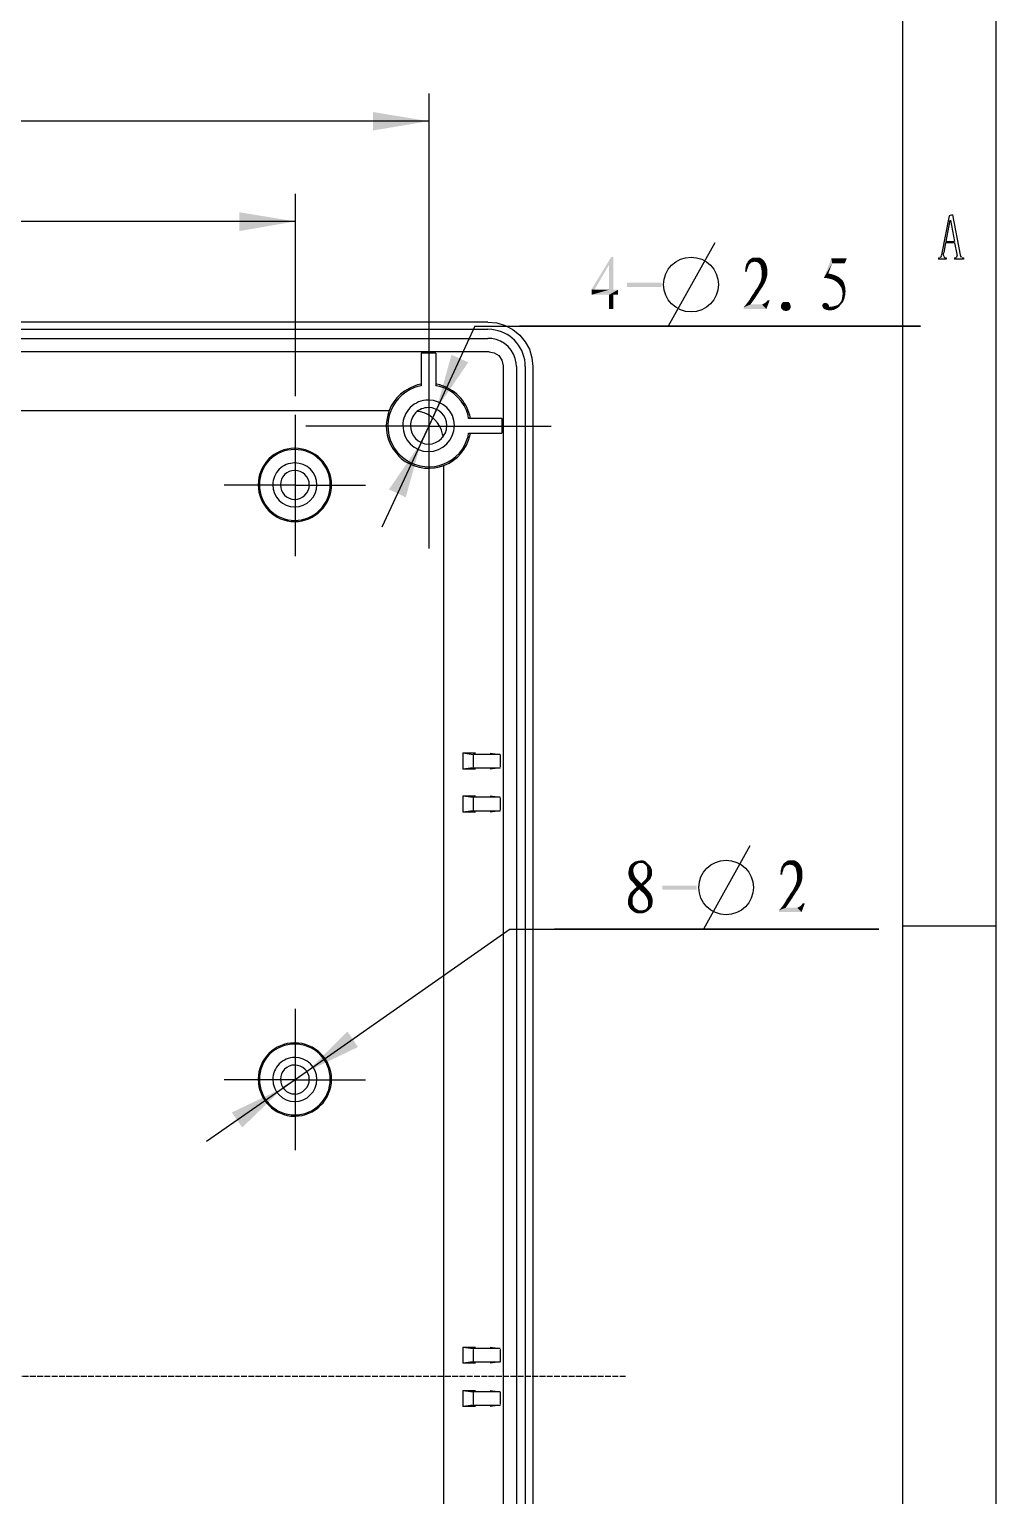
# Model space of a CAD drawing. Header units: millimetres. Extents: x 25 to 550, y -188 to 205.
# Drawn here: x 485.2 to 550.2, y 52.3 to 151 of the extents above; entities that cross this region are included whole.
import ezdxf

# ---------------------------------------------------------------- set-up
doc = ezdxf.new("R2010")
doc.units = ezdxf.units.MM
doc.linetypes.add('PDF_IMPORT', pattern=[1, 0.8, -0.2])
doc.layers.add('PDF_图层 1', color=7, linetype='Continuous', true_color=0x231f20)

msp = doc.modelspace()

# ---------------------------------------------------------------- linework, layer by layer
at = {"layer": 'PDF_图层 1', "color": 7, "lineweight": -3}
for points in [[(550.204, 183.434), (550.204, -187.752)], [(543.94, 177.198), (543.94, -181.488)], [(512.055, 146.696), (512.055, 130.584)], [(512.055, 144.834), (478.055, 144.834)], [(503.054, 139.952), (503.054, 126.324)], [(547.072, 138.457), (546.564, 135.833)], [(547.128, 138.174), (546.846, 136.735)], [(547.297, 138.541), (547.072, 138.457)], [(547.156, 138.174), (547.438, 136.735)], [(547.297, 138.541), (547.805, 135.833)], [(503.054, 138.09), (478.055, 138.09)], [(531.299, 136.651), (528.167, 131.036)], [(546.818, 136.651), (546.705, 136.002)], [(547.439, 136.651), (546.818, 136.651)], [(546.846, 136.735), (547.438, 136.735)], [(547.439, 136.651), (547.58, 135.889)], [(546.366, 135.635), (546.423, 135.635)], [(546.366, 135.635), (546.366, 135.55)], [(546.874, 135.55), (546.366, 135.55)], [(546.507, 135.692), (546.451, 135.663)], [(546.535, 135.748), (546.507, 135.692)], [(546.564, 135.833), (546.535, 135.776)], [(546.705, 136.002), (546.677, 135.917)], [(546.677, 135.917), (546.677, 135.833)], [(546.677, 135.833), (546.705, 135.748)], [(546.705, 135.748), (546.733, 135.663)], [(546.761, 135.635), (546.874, 135.635)], [(546.874, 135.635), (546.874, 135.55)], [(548.031, 135.55), (547.438, 135.55)], [(547.439, 135.635), (547.523, 135.635)], [(547.439, 135.635), (547.439, 135.55)], [(547.58, 135.72), (547.551, 135.663)], [(547.58, 135.889), (547.58, 135.833)], [(547.58, 135.833), (547.608, 135.776)], [(547.608, 135.776), (547.58, 135.72)], [(547.805, 135.833), (547.833, 135.776)], [(547.834, 135.748), (547.89, 135.692)], [(547.946, 135.635), (548.031, 135.635)], [(548.031, 135.635), (548.031, 135.55)], [(512.055, 132.588), (512.055, 129.315)], [(516.034, 131.318), (440.047, 131.318)], [(516.034, 131.318), (516.626, 131.261)], [(516.626, 131.262), (517.19, 131.092)], [(440.047, 130.838), (516.034, 130.838)], [(515.159, 131.036), (512.055, 124.32)], [(515.159, 131.036), (545.153, 131.036), (518.15, 131.036)], [(516.288, 130.81), (516.034, 130.838)], [(517.191, 131.092), (517.698, 130.81)], [(517.698, 130.81), (518.178, 130.443)], [(518.178, 130.443), (518.545, 129.992)], [(516.118, 129.315), (439.991, 129.315)], [(440.047, 130.218), (516.034, 130.218)], [(512.055, 129.315), (512.055, 124.32)], [(516.288, 130.217), (516.034, 130.217)], [(516.118, 129.315), (516.457, 129.258)], [(518.545, 129.992), (518.827, 129.484)], [(518.827, 129.484), (518.996, 128.92)], [(511.547, 129.23), (511.547, 127.029)], [(512.535, 129.23), (511.547, 129.23)], [(512.535, 129.23), (512.535, 127.029)], [(516.457, 129.258), (516.767, 129.061)], [(516.767, 129.061), (516.965, 128.75)], [(516.965, 128.75), (517.049, 128.383)], [(517.05, 128.384), (517.05, -7.704)], [(517.952, 128.327), (517.924, 128.553)], [(517.952, 128.327), (517.952, -7.647)], [(518.545, 128.327), (518.545, 128.553)], [(518.545, 128.327), (518.545, -7.647)], [(518.996, 128.92), (519.053, 128.327)], [(519.053, 128.327), (519.053, -7.647)], [(511.519, 127.142), (511.293, 127.085), (511.068, 127.001)], [(511.547, 127.029), (511.322, 126.973), (511.096, 126.916)], [(512.789, 126.973), (512.535, 127.029)], [(512.789, 127.086), (512.591, 127.142)], [(509.375, 125.336), (446.734, 125.336)], [(512.563, 125.449), (512.055, 124.32)], [(503.054, 125.082), (503.054, 120.342)], [(511.491, 125.28), (511.265, 125.308)], [(514.736, 124.828), (514.707, 125.054)], [(516.965, 124.828), (514.736, 124.828)], [(514.849, 124.828), (514.82, 125.054)], [(516.965, 124.828), (516.965, 123.841)], [(512.055, 124.32), (507.033, 124.32), (503.788, 124.32)], [(512.055, 124.32), (508.895, 117.52)], [(512.055, 124.32), (511.519, 123.192)], [(512.055, 124.32), (512.055, 119.326), (512.055, 116.081)], [(512.055, 124.32), (517.049, 124.32), (520.294, 124.32)], [(513.043, 123.558), (512.986, 123.784)], [(514.623, 123.389), (514.707, 123.615), (514.736, 123.841)], [(514.736, 123.841), (516.965, 123.841)], [(514.736, 123.361), (514.849, 123.812)], [(509.882, 122.486), (510.024, 122.317), (510.193, 122.148)], [(509.939, 122.543), (510.108, 122.373), (510.278, 122.232)], [(513.043, 121.668), (513.043, -0.988)], [(503.054, 120.342), (498.286, 120.342)], [(503.054, 120.342), (503.054, 115.573)], [(503.054, 120.342), (507.794, 120.342)], [(514.341, 102.34), (514.341, 101.239)], [(514.341, 102.34), (515.187, 102.34)], [(514.341, 102.34), (515.046, 102.227)], [(516.852, 102.227), (515.046, 102.227)], [(515.046, 102.199), (515.046, 102.114), (515.046, 102.058), (515.046, 101.973), (515.046, 101.888), (515.046, 101.775), (515.046, 101.663), (515.046, 101.578), (515.046, 101.493), (515.046, 101.437), (515.046, 101.38)], [(516.175, 102.312), (516.852, 102.227)], [(516.852, 102.199), (516.852, 102.114)], [(516.852, 102.114), (516.852, 102.058)], [(516.852, 102.058), (516.852, 101.973)], [(516.852, 101.973), (516.852, 101.888)], [(516.852, 101.888), (516.852, 101.776)], [(516.852, 101.776), (516.852, 101.691)], [(516.852, 101.691), (516.852, 101.578)], [(515.046, 101.324), (514.341, 101.239)], [(515.187, 101.239), (514.341, 101.239)], [(515.046, 101.324), (516.852, 101.324)], [(516.852, 101.324), (516.175, 101.239)], [(516.852, 101.578), (516.852, 101.493)], [(516.852, 101.493), (516.852, 101.437)], [(516.852, 101.437), (516.852, 101.38)], [(514.341, 99.434), (514.341, 98.333)], [(514.341, 99.434), (515.187, 99.434)], [(514.341, 99.434), (515.046, 99.349)], [(516.852, 99.349), (515.046, 99.349)], [(515.046, 99.293), (515.046, 99.208), (515.046, 99.151), (515.046, 99.067), (515.046, 98.982), (515.046, 98.869), (515.046, 98.785), (515.046, 98.672), (515.046, 98.587)], [(516.175, 99.434), (516.852, 99.349)], [(516.852, 99.293), (516.852, 99.208)], [(516.852, 99.208), (516.852, 99.151)], [(516.852, 99.151), (516.852, 99.067)], [(516.852, 99.067), (516.852, 98.982)], [(516.852, 98.982), (516.852, 98.897)], [(516.852, 98.897), (516.852, 98.785)], [(516.852, 98.785), (516.852, 98.7)], [(516.852, 98.7), (516.852, 98.615)], [(515.046, 98.418), (514.341, 98.333)], [(515.187, 98.333), (514.341, 98.333)], [(515.046, 98.559), (515.046, 98.474)], [(515.046, 98.418), (516.852, 98.418)], [(516.852, 98.418), (516.175, 98.333)], [(516.852, 98.615), (516.852, 98.559)], [(516.852, 98.559), (516.852, 98.474)], [(533.669, 96.076), (530.537, 90.461)], [(517.529, 90.461), (503.054, 80.331)], [(517.529, 90.461), (542.331, 90.461), (520.52, 90.461)], [(550.204, 90.658), (543.94, 90.658)], [(503.054, 85.1), (503.054, 80.331)], [(503.054, 80.331), (497.101, 76.183)], [(503.054, 80.331), (498.286, 80.331)], [(503.054, 80.331), (502.236, 79.767)], [(503.873, 80.895), (503.054, 80.331)], [(503.054, 80.331), (503.054, 75.591)], [(503.054, 80.331), (507.794, 80.331)], [(514.341, 62.329), (515.187, 62.329)], [(514.341, 62.329), (515.046, 62.245)], [(514.341, 62.329), (514.341, 61.257)], [(516.852, 62.244), (515.046, 62.244)], [(515.046, 62.188), (515.046, 62.132), (515.046, 62.075), (515.046, 61.99), (515.046, 61.878), (515.046, 61.793), (515.046, 61.68), (515.046, 61.595), (515.046, 61.511), (515.046, 61.454), (515.046, 61.398), (515.046, 61.341)], [(516.175, 62.329), (516.852, 62.245)], [(516.852, 62.188), (516.852, 62.132)], [(515.046, 61.342), (514.341, 61.257)], [(515.187, 61.257), (514.341, 61.257)], [(515.046, 61.342), (516.852, 61.342)], [(516.852, 61.342), (516.175, 61.257)], [(516.852, 62.132), (516.852, 62.075)], [(516.852, 62.075), (516.852, 61.991)], [(516.852, 61.99), (516.852, 61.878)], [(516.852, 61.878), (516.852, 61.793)], [(516.852, 61.793), (516.852, 61.68)], [(516.852, 61.68), (516.852, 61.596)], [(516.852, 61.596), (516.852, 61.511)], [(516.852, 61.511), (516.852, 61.454)], [(516.852, 61.455), (516.852, 61.398)], [(516.852, 61.398), (516.852, 61.342)], [(514.341, 59.423), (515.187, 59.423)], [(514.341, 59.423), (515.046, 59.338)], [(514.341, 59.423), (514.341, 58.351)], [(516.852, 59.338), (515.046, 59.338)], [(515.046, 59.338), (515.046, 59.282), (515.046, 59.225), (515.046, 59.169), (515.046, 59.084), (515.046, 58.971), (515.046, 58.887), (515.046, 58.774), (515.046, 58.689), (515.046, 58.605), (515.046, 58.548), (515.046, 58.492)], [(516.175, 59.423), (516.852, 59.338)], [(516.852, 59.31), (516.852, 59.225)], [(516.852, 59.225), (516.852, 59.169)], [(515.046, 58.435), (514.341, 58.351)], [(515.187, 58.351), (514.341, 58.351)], [(515.046, 58.435), (516.852, 58.435)], [(516.852, 58.435), (516.175, 58.351)], [(516.852, 59.169), (516.852, 59.084)], [(516.852, 59.084), (516.852, 59)], [(516.852, 59), (516.852, 58.887)], [(516.852, 58.887), (516.852, 58.802)], [(516.852, 58.802), (516.852, 58.689)], [(516.852, 58.689), (516.852, 58.605)], [(516.852, 58.605), (516.852, 58.548)], [(516.852, 58.548), (516.852, 58.492)]]:
    msp.add_lwpolyline(points, dxfattribs=at)
at = {"layer": 'PDF_图层 1', "color": 7, "linetype": 'PDF_IMPORT', "lineweight": -3, "ltscale": 0.4875}
msp.add_lwpolyline([(525.289, 60.354), (430.821, 60.354)], dxfattribs=at)
at = {"layer": 'PDF_图层 1', "color": 7, "lineweight": -3}
for centre, radius in [((529.702, 133.843), 1.845), ((532.062, 93.268), 1.836)]:
    msp.add_circle(centre, radius, dxfattribs=at)
for centre, radius, start, end in [((512.076, 124.317), 2.777, 110.65504, 219.71232), ((512.016, 124.36), 1.71, 89.62695, 180.37305), ((512.018, 124.358), 1.204, 89.57118, 180.42882), ((512.018, 124.357), 1.758, 270.28622, 359.71378), ((512.016, 124.36), 1.253, 270.50195, 359.49805), ((512.037, 124.355), 2.876, 230.12462, 339.78251), ((503.028, 120.368), 2.457, 90.04113, 179.95887), ((503.004, 120.392), 2.349, 89.46998, 180.53002), ((503.052, 120.368), 2.372, 0.05237, 90.62568), ((503.016, 120.38), 1.457, 89.60388, 180.39612), ((503.018, 120.378), 0.951, 89.52116, 180.47884), ((503.028, 120.344), 2.372, 179.37432, 269.94763), ((503.004, 120.392), 2.505, 270.50195, 359.49805), ((503.028, 120.368), 2.396, 269.95185, 0.04815), ((503.016, 120.38), 1.505, 270.37573, 359.62427), ((503.014, 120.382), 1, 270.69331, 359.30669), ((503.028, 80.358), 2.457, 90.04113, 179.95887), ((503.004, 80.381), 2.349, 89.46998, 180.53002), ((503.052, 80.357), 2.372, 0.05237, 90.62568), ((503.016, 80.369), 1.457, 89.60388, 180.39612), ((503.018, 80.367), 0.951, 89.52116, 180.47884), ((503.028, 80.333), 2.372, 179.37432, 269.94763), ((503.004, 80.381), 2.505, 270.50195, 359.49805), ((503.028, 80.357), 2.396, 269.95185, 0.04815), ((503.016, 80.369), 1.505, 270.37573, 359.62427), ((503.014, 80.371), 1, 270.69331, 359.30669)]:
    msp.add_arc(centre, radius, start, end, dxfattribs=at)
for points in [[(518.545, 128.553), (518.4, 129.781), (517.514, 130.681), (516.288, 130.81)], [(517.924, 128.553), (517.847, 129.404), (517.129, 130.109), (516.288, 130.217)], [(511.068, 127.001), (509.188, 126.348), (508.591, 123.946), (509.882, 122.486)], [(514.82, 125.054), (514.513, 126.069), (513.817, 126.795), (512.789, 127.086)], [(514.707, 125.054), (514.436, 125.955), (513.713, 126.747), (512.789, 126.973)], [(513.777, 124.349), (513.777, 125.308), (512.986, 126.07), (512.027, 126.07)], [(513.268, 124.349), (513.268, 125.026), (512.704, 125.562), (512.027, 125.562)], [(510.306, 124.349), (510.306, 123.389), (511.068, 122.599), (512.027, 122.599)], [(510.814, 124.349), (510.814, 123.671), (511.35, 123.107), (512.027, 123.107)], [(512.986, 123.784), (512.869, 124.481), (512.168, 125.161), (511.491, 125.28)], [(510.278, 122.232), (511.711, 121), (513.995, 121.586), (514.623, 123.389)], [(505.509, 120.37), (505.509, 121.724), (504.38, 122.825), (503.026, 122.825)], [(504.522, 120.37), (504.522, 121.188), (503.844, 121.837), (503.026, 121.837)], [(504.013, 120.37), (504.013, 120.906), (503.562, 121.329), (503.026, 121.329)], [(500.571, 120.37), (500.571, 119.016), (501.672, 117.887), (503.026, 117.887)], [(501.559, 120.37), (501.559, 119.552), (502.208, 118.875), (503.026, 118.875)], [(502.067, 120.37), (502.067, 119.834), (502.49, 119.382), (503.026, 119.382)], [(505.509, 80.359), (505.509, 81.714), (504.38, 82.814), (503.026, 82.814)], [(504.522, 80.359), (504.522, 81.178), (503.844, 81.827), (503.026, 81.827)], [(504.013, 80.359), (504.013, 80.895), (503.562, 81.319), (503.026, 81.319)], [(500.571, 80.359), (500.571, 79.005), (501.672, 77.876), (503.026, 77.876)], [(501.559, 80.359), (501.559, 79.541), (502.208, 78.864), (503.026, 78.864)], [(502.067, 80.359), (502.067, 79.823), (502.49, 79.372), (503.026, 79.372)]]:
    msp.add_open_spline(points, degree=3, dxfattribs=at)
at = {"layer": 'PDF_图层 1', "color": 7, "transparency": 33554559}
for points in [[(512.055, 144.834), (508.302, 145.454), (508.302, 144.213)], [(503.054, 138.09), (499.301, 138.711), (499.301, 137.441)], [(524.47, 135.692), (524.188, 135.184), (523.003, 133.519)], [(524.47, 135.692), (523.003, 133.519), (524.329, 135.692)], [(524.188, 135.184), (524.188, 133.491), (524.47, 135.692)], [(524.47, 135.692), (524.188, 133.491), (524.47, 133.491)], [(533.443, 135.268), (533.415, 135.184), (533.697, 135.268)], [(533.415, 135.184), (533.612, 135.184), (533.697, 135.268)], [(533.5, 135.325), (533.443, 135.268), (533.754, 135.325)], [(533.443, 135.268), (533.697, 135.268), (533.753, 135.325)], [(533.528, 135.409), (533.5, 135.325), (533.979, 135.381)], [(533.5, 135.325), (533.866, 135.353), (533.979, 135.381)], [(533.5, 135.325), (533.753, 135.325), (533.866, 135.353)], [(533.556, 135.438), (533.528, 135.409), (534.572, 135.494)], [(533.528, 135.409), (533.979, 135.381), (534.572, 135.494)], [(533.641, 135.522), (533.556, 135.438), (534.572, 135.494)], [(534.459, 135.579), (533.64, 135.522), (534.572, 135.494)], [(533.725, 135.579), (533.641, 135.522), (534.459, 135.579)], [(533.81, 135.635), (533.725, 135.578), (534.374, 135.635)], [(534.374, 135.635), (533.725, 135.578), (534.459, 135.578)], [(534.092, 135.663), (533.81, 135.635), (534.289, 135.663)], [(533.895, 135.663), (533.81, 135.635), (534.092, 135.663)], [(534.289, 135.663), (533.81, 135.635), (534.374, 135.635)], [(534.572, 135.494), (533.979, 135.381), (534.656, 135.381)], [(533.979, 135.381), (534.12, 135.353), (534.656, 135.381)], [(534.12, 135.353), (534.205, 135.325), (534.656, 135.381)], [(534.205, 135.325), (534.29, 135.24), (534.656, 135.381)], [(534.289, 135.24), (534.374, 135.155), (534.741, 135.24)], [(534.656, 135.381), (534.29, 135.24), (534.741, 135.24)], [(534.741, 135.24), (534.374, 135.155), (534.798, 135.071)], [(539.199, 135.268), (538.635, 134.281), (539.143, 135.607)], [(539.199, 135.268), (538.945, 134.591), (538.635, 134.281)], [(539.143, 135.607), (539.199, 135.268), (540.186, 135.607)], [(539.199, 135.268), (540.046, 135.268), (540.187, 135.607)], [(523.003, 133.519), (524.188, 135.184), (523.201, 133.491)], [(533.471, 134.817), (533.33, 134.704), (533.471, 134.704)], [(533.358, 134.845), (533.331, 134.704), (533.471, 134.817)], [(533.358, 134.958), (533.528, 134.958), (533.556, 135.071)], [(533.358, 134.958), (533.358, 134.845), (533.528, 134.958)], [(533.358, 134.845), (533.471, 134.817), (533.528, 134.958)], [(533.387, 135.071), (533.359, 134.958), (533.556, 135.071)], [(533.415, 135.184), (533.387, 135.071), (533.612, 135.184)], [(533.387, 135.071), (533.556, 135.071), (533.612, 135.184)], [(534.374, 135.155), (534.402, 135.014), (534.797, 135.071)], [(534.431, 134.224), (534.374, 134.027), (534.769, 134.224)], [(534.374, 134.027), (534.685, 133.999), (534.769, 134.224)], [(534.403, 135.014), (534.431, 134.902), (534.798, 135.071)], [(534.797, 135.071), (534.431, 134.901), (534.826, 134.901)], [(534.431, 134.901), (534.459, 134.732), (534.826, 134.901)], [(534.459, 134.394), (534.431, 134.224), (534.826, 134.45)], [(534.431, 134.224), (534.769, 134.224), (534.826, 134.45)], [(534.826, 134.901), (534.459, 134.732), (534.826, 134.676)], [(534.459, 134.732), (534.459, 134.563), (534.826, 134.676)], [(534.826, 134.676), (534.459, 134.563), (534.826, 134.45)], [(534.459, 134.563), (534.459, 134.394), (534.826, 134.45)], [(538.945, 134.591), (538.635, 134.28), (539.199, 134.534)], [(539.199, 134.534), (538.635, 134.281), (539.425, 134.45)], [(539.425, 134.45), (538.635, 134.281), (539.622, 134.365)], [(538.635, 134.281), (538.804, 134.281), (539.623, 134.365)], [(538.804, 134.281), (538.945, 134.253), (539.623, 134.365)], [(538.945, 134.253), (539.058, 134.224), (539.622, 134.365)], [(539.622, 134.365), (539.058, 134.224), (539.792, 134.224)], [(539.058, 134.224), (539.171, 134.196), (539.792, 134.224)], [(539.171, 134.196), (539.312, 134.139), (539.791, 134.224)], [(539.312, 134.14), (539.397, 134.083), (539.792, 134.224)], [(539.792, 134.224), (539.397, 134.083), (539.933, 134.083)], [(523.003, 133.519), (523.003, 133.152), (523.201, 133.491)], [(524.47, 133.491), (523.003, 133.152), (524.781, 133.491)], [(524.188, 133.491), (523.003, 133.152), (524.47, 133.491)], [(523.201, 133.491), (523.003, 133.152), (524.188, 133.491)], [(523.003, 133.152), (524.188, 133.152), (524.781, 133.491)], [(524.188, 133.152), (524.47, 133.152), (524.781, 133.491)], [(524.781, 133.491), (524.47, 133.152), (524.781, 133.152)], [(525.401, 133.97), (525.401, 133.688), (527.715, 133.97)], [(527.715, 133.97), (525.401, 133.688), (527.715, 133.688)], [(533.923, 133.265), (533.782, 133.068), (534.177, 133.18)], [(534.036, 133.462), (533.923, 133.265), (534.374, 133.491)], [(533.923, 133.265), (534.177, 133.18), (534.374, 133.491)], [(534.149, 133.604), (534.036, 133.462), (534.374, 133.491)], [(534.233, 133.745), (534.149, 133.604), (534.544, 133.745)], [(534.149, 133.604), (534.374, 133.491), (534.544, 133.745)], [(534.29, 133.858), (534.233, 133.745), (534.685, 133.999)], [(534.233, 133.745), (534.544, 133.745), (534.685, 133.999)], [(534.374, 134.027), (534.289, 133.858), (534.685, 133.999)], [(539.397, 134.083), (539.51, 134.026), (539.933, 134.083)], [(539.51, 134.027), (539.594, 133.942), (539.933, 134.083)], [(539.933, 134.083), (539.594, 133.942), (540.018, 133.886)], [(539.594, 133.942), (539.707, 133.801), (540.018, 133.886)], [(540.018, 133.886), (539.707, 133.801), (540.074, 133.659)], [(539.707, 133.801), (539.82, 133.632), (540.074, 133.659)], [(539.82, 133.632), (539.876, 133.434), (540.074, 133.659)], [(540.074, 133.66), (539.876, 133.434), (540.102, 133.378)], [(539.876, 133.434), (539.905, 133.237), (540.103, 133.378)], [(539.905, 133.237), (539.876, 133.039), (540.074, 133.124)], [(539.905, 133.237), (540.074, 133.124), (540.102, 133.378)], [(524.188, 133.152), (524.188, 132.193), (524.47, 133.152)], [(524.47, 133.152), (524.188, 132.193), (524.47, 132.193)], [(533.471, 132.588), (533.246, 132.306), (533.697, 132.503)], [(533.697, 132.503), (533.246, 132.306), (534.487, 132.503)], [(533.246, 132.306), (533.246, 132.193), (534.487, 132.503)], [(534.487, 132.503), (533.246, 132.193), (534.769, 132.193)], [(533.471, 132.588), (533.697, 132.503), (533.951, 132.842)], [(533.641, 132.814), (533.471, 132.587), (533.951, 132.841)], [(533.782, 133.068), (533.64, 132.814), (533.951, 132.841)], [(533.782, 133.068), (533.951, 132.841), (534.177, 133.18)], [(534.6, 132.56), (534.487, 132.503), (534.769, 132.193)], [(534.685, 132.616), (534.6, 132.559), (534.995, 132.785)], [(534.6, 132.56), (534.769, 132.193), (534.995, 132.785)], [(534.769, 132.673), (534.685, 132.616), (534.995, 132.785)], [(534.854, 132.785), (534.769, 132.673), (534.995, 132.785)], [(535.785, 132.531), (535.757, 132.418), (536.377, 132.503)], [(536.377, 132.503), (535.757, 132.418), (536.406, 132.418)], [(535.757, 132.418), (535.757, 132.306), (536.406, 132.418)], [(536.406, 132.418), (535.757, 132.306), (536.406, 132.306)], [(535.757, 132.306), (535.785, 132.221), (536.406, 132.306)], [(535.813, 132.588), (535.785, 132.531), (536.349, 132.588)], [(536.349, 132.588), (535.785, 132.531), (536.377, 132.503)], [(535.785, 132.221), (536.377, 132.221), (536.406, 132.306)], [(535.87, 132.644), (535.813, 132.587), (536.293, 132.644)], [(536.293, 132.644), (535.813, 132.587), (536.35, 132.587)], [(535.926, 132.673), (535.87, 132.644), (536.237, 132.673)], [(536.236, 132.673), (535.87, 132.644), (536.293, 132.644)], [(538.55, 132.475), (538.522, 132.418), (538.974, 132.447)], [(538.522, 132.418), (538.55, 132.362), (538.973, 132.446)], [(538.579, 132.56), (538.55, 132.503), (538.889, 132.56)], [(538.889, 132.56), (538.55, 132.503), (538.945, 132.503)], [(538.55, 132.503), (538.55, 132.475), (538.945, 132.503)], [(538.945, 132.503), (538.55, 132.475), (538.973, 132.446)], [(538.974, 132.447), (538.55, 132.362), (539.001, 132.334)], [(538.55, 132.362), (538.579, 132.306), (539.001, 132.334)], [(538.635, 132.588), (538.579, 132.56), (538.832, 132.588)], [(538.833, 132.588), (538.579, 132.56), (538.889, 132.56)], [(539.001, 132.334), (538.579, 132.306), (539.651, 132.334)], [(538.579, 132.306), (538.606, 132.249), (539.651, 132.333)], [(538.607, 132.249), (539.481, 132.221), (539.651, 132.334)], [(538.607, 132.249), (538.663, 132.193), (539.481, 132.221)], [(538.748, 132.616), (538.635, 132.588), (538.833, 132.588)], [(539.227, 132.362), (539.001, 132.334), (539.651, 132.334)], [(539.114, 132.362), (539.002, 132.334), (539.227, 132.362)], [(539.227, 132.362), (539.651, 132.334), (539.792, 132.503)], [(539.34, 132.39), (539.228, 132.362), (539.791, 132.503)], [(539.425, 132.418), (539.34, 132.391), (539.791, 132.503)], [(539.51, 132.447), (539.425, 132.418), (539.791, 132.503)], [(539.594, 132.475), (539.51, 132.447), (539.791, 132.503)], [(539.651, 132.531), (539.594, 132.474), (539.792, 132.503)], [(539.707, 132.588), (539.651, 132.531), (539.933, 132.673)], [(539.651, 132.531), (539.792, 132.503), (539.933, 132.673)], [(539.792, 132.701), (539.707, 132.588), (539.933, 132.673)], [(539.848, 132.842), (539.791, 132.7), (540.018, 132.87)], [(539.792, 132.701), (539.933, 132.673), (540.018, 132.87)], [(539.876, 133.039), (539.848, 132.842), (540.018, 132.87)], [(539.876, 133.039), (540.018, 132.87), (540.074, 133.124)], [(535.785, 132.221), (535.842, 132.164), (536.377, 132.221)], [(535.842, 132.164), (536.321, 132.137), (536.377, 132.221)], [(535.842, 132.164), (535.898, 132.108), (536.321, 132.137)], [(535.898, 132.108), (536.265, 132.108), (536.321, 132.136)], [(535.898, 132.108), (536.011, 132.08), (536.265, 132.108)], [(536.011, 132.08), (536.18, 132.08), (536.265, 132.108)], [(536.011, 132.08), (536.095, 132.052), (536.18, 132.08)], [(538.663, 132.193), (538.747, 132.164), (539.482, 132.221)], [(538.748, 132.164), (538.833, 132.137), (539.482, 132.221)], [(538.833, 132.136), (539.312, 132.136), (539.482, 132.221)], [(538.833, 132.136), (538.974, 132.108), (539.312, 132.136)], [(538.974, 132.108), (539.115, 132.108), (539.312, 132.136)], [(512.563, 125.449), (514.708, 128.609), (513.579, 129.117)], [(511.519, 123.192), (509.375, 120.06), (510.503, 119.524)], [(525.684, 94.835), (525.599, 94.722), (526.05, 94.835)], [(525.599, 94.722), (525.966, 94.778), (526.05, 94.834)], [(525.599, 94.722), (525.909, 94.693), (525.966, 94.778)], [(525.684, 94.835), (526.135, 94.891), (526.22, 94.919)], [(525.796, 94.919), (525.684, 94.835), (526.22, 94.919)], [(525.684, 94.835), (526.05, 94.835), (526.135, 94.891)], [(525.909, 95.003), (525.796, 94.919), (526.671, 95.003)], [(525.796, 94.919), (526.22, 94.919), (526.671, 95.003)], [(526.022, 95.032), (525.909, 95.004), (526.558, 95.06)], [(526.558, 95.06), (525.909, 95.003), (526.671, 95.003)], [(526.107, 95.06), (526.022, 95.032), (526.558, 95.06)], [(526.304, 95.088), (526.107, 95.06), (526.474, 95.088)], [(526.474, 95.088), (526.107, 95.06), (526.558, 95.06)], [(526.22, 94.919), (526.332, 94.919), (526.671, 95.003)], [(526.332, 94.919), (526.417, 94.919), (526.671, 95.003)], [(526.671, 95.003), (526.417, 94.919), (526.728, 94.919)], [(526.417, 94.919), (526.502, 94.891), (526.728, 94.919)], [(526.502, 94.89), (526.586, 94.834), (526.728, 94.919)], [(526.728, 94.919), (526.586, 94.835), (526.84, 94.835)], [(526.586, 94.835), (526.671, 94.749), (526.84, 94.835)], [(526.84, 94.835), (526.671, 94.749), (526.953, 94.722)], [(526.671, 94.75), (526.728, 94.665), (526.953, 94.722)], [(535.87, 94.75), (535.813, 94.693), (536.124, 94.75)], [(535.813, 94.693), (536.067, 94.693), (536.124, 94.75)], [(535.898, 94.835), (535.87, 94.749), (536.349, 94.806)], [(535.87, 94.75), (536.236, 94.778), (536.35, 94.806)], [(535.87, 94.75), (536.123, 94.75), (536.236, 94.778)], [(535.926, 94.863), (535.898, 94.835), (536.942, 94.919)], [(535.898, 94.835), (536.349, 94.806), (536.942, 94.919)], [(536.011, 94.947), (535.926, 94.863), (536.942, 94.919)], [(536.095, 95.003), (536.011, 94.947), (536.829, 95.003)], [(536.829, 95.003), (536.011, 94.947), (536.942, 94.919)], [(536.18, 95.06), (536.095, 95.003), (536.744, 95.06)], [(536.744, 95.06), (536.095, 95.003), (536.829, 95.003)], [(536.462, 95.088), (536.18, 95.06), (536.659, 95.088)], [(536.265, 95.088), (536.18, 95.06), (536.462, 95.088)], [(536.66, 95.088), (536.18, 95.06), (536.744, 95.06)], [(536.942, 94.919), (536.349, 94.806), (537.027, 94.806)], [(536.349, 94.806), (536.49, 94.778), (537.027, 94.806)], [(536.49, 94.778), (536.575, 94.75), (537.026, 94.806)], [(536.575, 94.75), (536.66, 94.665), (537.026, 94.806)], [(537.027, 94.806), (536.66, 94.665), (537.111, 94.665)], [(525.514, 94.468), (525.486, 94.326), (525.825, 94.411)], [(525.825, 94.411), (525.486, 94.326), (525.825, 94.299)], [(525.486, 94.326), (525.486, 94.157), (525.825, 94.299)], [(525.825, 94.298), (525.486, 94.157), (525.853, 94.185)], [(525.853, 94.185), (525.486, 94.157), (525.881, 94.101)], [(525.486, 94.157), (525.514, 94.045), (525.882, 94.101)], [(525.514, 94.468), (525.825, 94.524), (525.853, 94.609)], [(525.825, 94.524), (525.514, 94.467), (525.825, 94.411)], [(525.514, 94.044), (525.542, 93.932), (525.938, 93.987)], [(525.542, 94.609), (525.515, 94.467), (525.853, 94.609)], [(525.881, 94.101), (525.515, 94.044), (525.938, 93.988)], [(525.599, 94.722), (525.542, 94.609), (525.909, 94.693)], [(525.542, 93.931), (525.571, 93.847), (525.994, 93.904)], [(525.543, 94.609), (525.853, 94.609), (525.909, 94.693)], [(525.938, 93.988), (525.543, 93.931), (525.994, 93.903)], [(525.571, 93.847), (525.599, 93.819), (525.994, 93.904)], [(525.994, 93.903), (525.599, 93.818), (526.107, 93.791)], [(525.599, 93.818), (525.627, 93.762), (526.107, 93.791)], [(525.627, 93.762), (525.684, 93.705), (526.107, 93.79)], [(525.684, 93.705), (525.74, 93.678), (526.107, 93.79)], [(526.107, 93.79), (525.74, 93.678), (526.22, 93.678)], [(526.615, 93.79), (526.502, 93.678), (526.897, 93.762)], [(526.502, 93.677), (526.813, 93.677), (526.897, 93.762)], [(526.699, 93.903), (526.615, 93.791), (526.982, 93.847)], [(526.615, 93.79), (526.897, 93.762), (526.981, 93.847)], [(526.699, 93.903), (526.982, 93.847), (527.01, 93.96)], [(526.728, 93.988), (526.7, 93.903), (527.01, 93.96)], [(526.953, 94.722), (526.728, 94.665), (527.01, 94.609)], [(526.728, 94.665), (526.728, 94.552), (527.01, 94.608)], [(526.728, 94.552), (526.756, 94.468), (527.01, 94.609)], [(526.756, 94.157), (526.728, 93.988), (527.067, 94.072)], [(526.728, 93.988), (527.01, 93.96), (527.066, 94.072)], [(527.01, 94.609), (526.756, 94.467), (527.067, 94.467)], [(526.756, 94.468), (526.756, 94.355), (527.067, 94.468)], [(527.066, 94.468), (526.756, 94.355), (527.066, 94.326)], [(526.756, 94.355), (526.756, 94.157), (527.067, 94.326)], [(527.066, 94.326), (526.756, 94.157), (527.066, 94.214)], [(527.066, 94.214), (526.756, 94.157), (527.066, 94.072)], [(535.729, 94.27), (535.7, 94.129), (535.841, 94.242)], [(535.842, 94.242), (535.7, 94.129), (535.842, 94.129)], [(535.757, 94.496), (535.729, 94.383), (535.926, 94.496)], [(535.729, 94.383), (535.898, 94.383), (535.926, 94.495)], [(535.729, 94.383), (535.729, 94.27), (535.898, 94.383)], [(535.729, 94.27), (535.841, 94.242), (535.898, 94.382)], [(535.785, 94.609), (535.757, 94.496), (535.982, 94.609)], [(535.757, 94.496), (535.926, 94.496), (535.983, 94.608)], [(535.813, 94.693), (535.785, 94.609), (536.067, 94.693)], [(535.785, 94.609), (535.982, 94.609), (536.067, 94.693)], [(536.66, 94.665), (536.744, 94.581), (537.111, 94.665)], [(537.111, 94.665), (536.744, 94.581), (537.168, 94.496)], [(536.744, 94.581), (536.772, 94.439), (537.168, 94.496)], [(536.773, 94.439), (536.801, 94.326), (537.168, 94.496)], [(537.168, 94.496), (536.801, 94.326), (537.196, 94.326)], [(536.801, 94.326), (536.829, 94.157), (537.196, 94.326)], [(536.829, 93.79), (536.801, 93.649), (537.196, 93.875)], [(536.801, 93.649), (537.139, 93.649), (537.196, 93.875)], [(537.196, 94.326), (536.829, 94.157), (537.196, 94.101)], [(536.829, 94.157), (536.829, 93.988), (537.196, 94.101)], [(537.196, 94.101), (536.829, 93.988), (537.196, 93.875)], [(536.829, 93.988), (536.829, 93.791), (537.196, 93.875)], [(525.571, 92.803), (525.514, 92.662), (525.853, 92.774)], [(525.514, 92.662), (525.825, 92.69), (525.853, 92.774)], [(525.627, 92.916), (525.571, 92.803), (525.938, 92.859)], [(525.571, 92.803), (525.853, 92.774), (525.937, 92.859)], [(525.74, 93.029), (525.627, 92.916), (526.05, 93)], [(525.627, 92.916), (525.938, 92.859), (526.05, 93)], [(525.74, 93.677), (525.796, 93.593), (526.22, 93.677)], [(525.881, 93.17), (525.74, 93.028), (526.22, 93.141)], [(525.74, 93.029), (526.05, 93), (526.22, 93.141)], [(526.22, 93.677), (525.796, 93.593), (526.361, 93.536)], [(525.796, 93.593), (525.881, 93.508), (526.361, 93.536)], [(526.361, 93.536), (525.881, 93.508), (526.671, 93.536)], [(525.881, 93.508), (525.966, 93.396), (526.671, 93.536)], [(526.05, 93.31), (525.881, 93.169), (526.615, 93.283)], [(526.615, 93.283), (525.881, 93.17), (526.728, 93.17)], [(525.881, 93.17), (526.22, 93.141), (526.728, 93.17)], [(525.966, 93.396), (526.502, 93.396), (526.671, 93.537)], [(525.966, 93.396), (526.05, 93.31), (526.502, 93.396)], [(526.502, 93.396), (526.05, 93.31), (526.615, 93.283)], [(526.728, 93.17), (526.22, 93.141), (526.784, 93.085)], [(526.22, 93.141), (526.361, 93), (526.784, 93.085)], [(526.361, 93.536), (526.671, 93.536), (526.812, 93.678)], [(526.502, 93.677), (526.361, 93.536), (526.813, 93.677)], [(526.784, 93.085), (526.361, 93), (526.869, 93)], [(526.361, 93), (526.502, 92.887), (526.869, 93)], [(526.869, 93), (526.502, 92.887), (526.925, 92.916)], [(526.925, 92.916), (526.502, 92.887), (526.981, 92.859)], [(526.502, 92.887), (526.615, 92.746), (526.982, 92.859)], [(526.982, 92.859), (526.615, 92.746), (527.009, 92.802)], [(527.01, 92.803), (526.615, 92.746), (527.038, 92.746)], [(527.772, 93.396), (527.772, 93.113), (530.085, 93.396)], [(530.085, 93.396), (527.772, 93.113), (530.085, 93.113)], [(536.293, 92.69), (536.547, 92.605), (536.744, 92.916)], [(536.406, 92.887), (536.293, 92.69), (536.744, 92.915)], [(536.519, 93.029), (536.406, 92.887), (536.744, 92.916)], [(536.603, 93.17), (536.519, 93.028), (536.914, 93.17)], [(536.519, 93.029), (536.744, 92.916), (536.914, 93.17)], [(536.66, 93.283), (536.603, 93.17), (537.055, 93.424)], [(536.603, 93.17), (536.914, 93.17), (537.055, 93.423)], [(536.744, 93.451), (536.66, 93.283), (537.055, 93.424)], [(536.801, 93.649), (536.744, 93.452), (537.139, 93.649)], [(536.744, 93.451), (537.055, 93.424), (537.139, 93.649)], [(525.768, 92.549), (525.458, 92.408), (525.768, 92.436)], [(525.486, 92.549), (525.458, 92.408), (525.768, 92.549)], [(525.768, 92.436), (525.458, 92.408), (525.768, 92.323)], [(525.458, 92.408), (525.458, 92.295), (525.768, 92.323)], [(525.768, 92.323), (525.458, 92.295), (525.768, 92.21)], [(525.458, 92.295), (525.458, 92.154), (525.768, 92.21)], [(525.768, 92.21), (525.458, 92.154), (525.796, 92.098)], [(525.458, 92.154), (525.514, 92.013), (525.796, 92.097)], [(525.514, 92.662), (525.486, 92.549), (525.796, 92.633)], [(525.486, 92.549), (525.768, 92.549), (525.796, 92.633)], [(525.514, 92.662), (525.796, 92.633), (525.825, 92.69)], [(525.514, 92.013), (525.571, 91.9), (525.853, 92.013)], [(525.796, 92.097), (525.515, 92.013), (525.853, 92.013)], [(525.853, 92.013), (525.571, 91.9), (525.909, 91.9)], [(525.909, 91.9), (525.571, 91.9), (525.994, 91.843)], [(525.571, 91.9), (525.655, 91.787), (525.994, 91.843)], [(525.994, 91.844), (525.655, 91.787), (526.079, 91.787)], [(525.655, 91.787), (525.796, 91.674), (526.079, 91.787)], [(526.079, 91.787), (525.796, 91.674), (526.191, 91.73)], [(526.615, 91.787), (526.53, 91.759), (526.982, 91.871)], [(526.53, 91.759), (526.869, 91.759), (526.982, 91.871)], [(526.615, 92.746), (526.699, 92.633), (527.038, 92.746)], [(526.699, 91.844), (526.615, 91.787), (526.981, 91.871)], [(527.038, 92.746), (526.699, 92.633), (527.066, 92.662)], [(526.699, 92.633), (526.728, 92.549), (527.094, 92.577)], [(527.066, 92.662), (526.7, 92.633), (527.094, 92.577)], [(526.728, 91.9), (526.7, 91.843), (526.982, 91.872)], [(526.727, 92.549), (526.784, 92.436), (527.094, 92.577)], [(526.784, 91.984), (526.728, 91.9), (527.066, 91.984)], [(526.728, 91.9), (526.981, 91.872), (527.066, 91.984)], [(527.094, 92.577), (526.784, 92.436), (527.123, 92.436)], [(526.784, 92.436), (526.812, 92.295), (527.123, 92.436)], [(526.812, 92.069), (526.784, 91.984), (527.094, 92.126)], [(526.784, 91.984), (527.066, 91.984), (527.094, 92.126)], [(527.123, 92.436), (526.812, 92.295), (527.123, 92.295)], [(526.812, 92.295), (526.812, 92.182), (527.123, 92.295)], [(526.812, 92.182), (527.094, 92.125), (527.123, 92.295)], [(526.812, 92.182), (526.812, 92.069), (527.094, 92.125)], [(536.857, 91.9), (535.615, 91.618), (537.139, 91.618)], [(535.842, 91.984), (535.616, 91.731), (536.067, 91.9)], [(536.067, 91.9), (535.616, 91.731), (536.857, 91.9)], [(535.616, 91.731), (535.616, 91.618), (536.857, 91.9)], [(536.011, 92.238), (535.841, 91.984), (536.321, 92.266)], [(535.842, 91.984), (536.067, 91.9), (536.321, 92.266)], [(536.152, 92.492), (536.011, 92.238), (536.321, 92.266)], [(536.293, 92.69), (536.152, 92.492), (536.547, 92.605)], [(536.152, 92.492), (536.321, 92.266), (536.547, 92.605)], [(536.97, 91.956), (536.857, 91.9), (537.139, 91.617)], [(537.055, 92.013), (536.97, 91.956), (537.365, 92.21)], [(536.97, 91.956), (537.139, 91.617), (537.365, 92.21)], [(537.139, 92.097), (537.055, 92.013), (537.365, 92.21)], [(537.224, 92.21), (537.139, 92.098), (537.365, 92.21)], [(526.417, 91.731), (525.796, 91.674), (526.869, 91.759)], [(525.796, 91.674), (526.728, 91.646), (526.869, 91.759)], [(526.304, 91.731), (525.796, 91.674), (526.417, 91.731)], [(526.192, 91.731), (525.796, 91.674), (526.304, 91.731)], [(525.796, 91.674), (525.909, 91.589), (526.728, 91.646)], [(525.909, 91.589), (526.615, 91.589), (526.728, 91.646)], [(525.909, 91.589), (526.079, 91.533), (526.615, 91.589)], [(526.079, 91.533), (526.248, 91.533), (526.615, 91.589)], [(526.248, 91.533), (526.445, 91.533), (526.615, 91.589)], [(526.53, 91.759), (526.417, 91.731), (526.869, 91.759)], [(503.873, 80.895), (507.287, 82.532), (506.581, 83.576)], [(502.236, 79.767), (498.794, 78.13), (499.499, 77.115)]]:
    msp.add_solid(points, dxfattribs=at)
at = {"layer": 'PDF_图层 1', "color": 7, "lineweight": -3, "transparency": 33554559}
for points in [[(547.156, 138.175), (547.156, 138.146), (547.184, 138.175), (547.184, 138.146)], [(546.423, 135.635), (546.423, 135.607), (546.451, 135.635), (546.451, 135.607)], [(546.536, 135.748), (546.536, 135.72), (546.564, 135.748), (546.564, 135.72)], [(546.733, 135.663), (546.733, 135.635), (546.761, 135.663), (546.761, 135.635)], [(547.523, 135.635), (547.523, 135.607), (547.551, 135.635), (547.551, 135.607)], [(547.833, 135.776), (547.833, 135.748), (547.862, 135.776), (547.862, 135.748)], [(547.89, 135.691), (547.89, 135.663), (547.918, 135.691), (547.918, 135.663)], [(547.918, 135.663), (547.918, 135.635), (547.946, 135.663), (547.946, 135.635)], [(515.046, 102.227), (515.046, 102.199), (515.074, 102.227), (515.074, 102.199)], [(515.046, 102.227), (515.046, 102.199), (515.074, 102.227), (515.074, 102.199)], [(516.852, 102.227), (516.852, 102.171), (516.88, 102.227), (516.88, 102.171)], [(515.046, 101.38), (515.046, 101.324), (515.074, 101.38), (515.074, 101.324)], [(516.852, 101.352), (516.852, 101.296), (516.88, 101.352), (516.88, 101.296)], [(515.046, 99.349), (515.046, 99.292), (515.074, 99.349), (515.074, 99.292)], [(516.852, 99.321), (516.852, 99.264), (516.88, 99.321), (516.88, 99.264)], [(515.046, 98.587), (515.046, 98.559), (515.074, 98.587), (515.074, 98.559)], [(515.046, 98.474), (515.046, 98.418), (515.074, 98.474), (515.074, 98.418)], [(516.852, 98.446), (516.852, 98.39), (516.88, 98.446), (516.88, 98.39)], [(515.046, 62.244), (515.046, 62.188), (515.074, 62.244), (515.074, 62.188)], [(516.852, 62.216), (516.852, 62.16), (516.88, 62.216), (516.88, 62.16)], [(515.046, 61.342), (515.046, 61.313), (515.074, 61.342), (515.074, 61.313)], [(516.852, 61.342), (516.852, 61.313), (516.88, 61.342), (516.88, 61.313)], [(515.046, 59.338), (515.046, 59.31), (515.074, 59.338), (515.074, 59.31)], [(516.852, 59.338), (516.852, 59.282), (516.88, 59.338), (516.88, 59.282)], [(515.046, 58.492), (515.046, 58.435), (515.074, 58.492), (515.074, 58.435)], [(516.852, 58.463), (516.852, 58.407), (516.88, 58.463), (516.88, 58.407)]]:
    msp.add_solid(points, dxfattribs=at)

doc.saveas('drawing.dxf')
